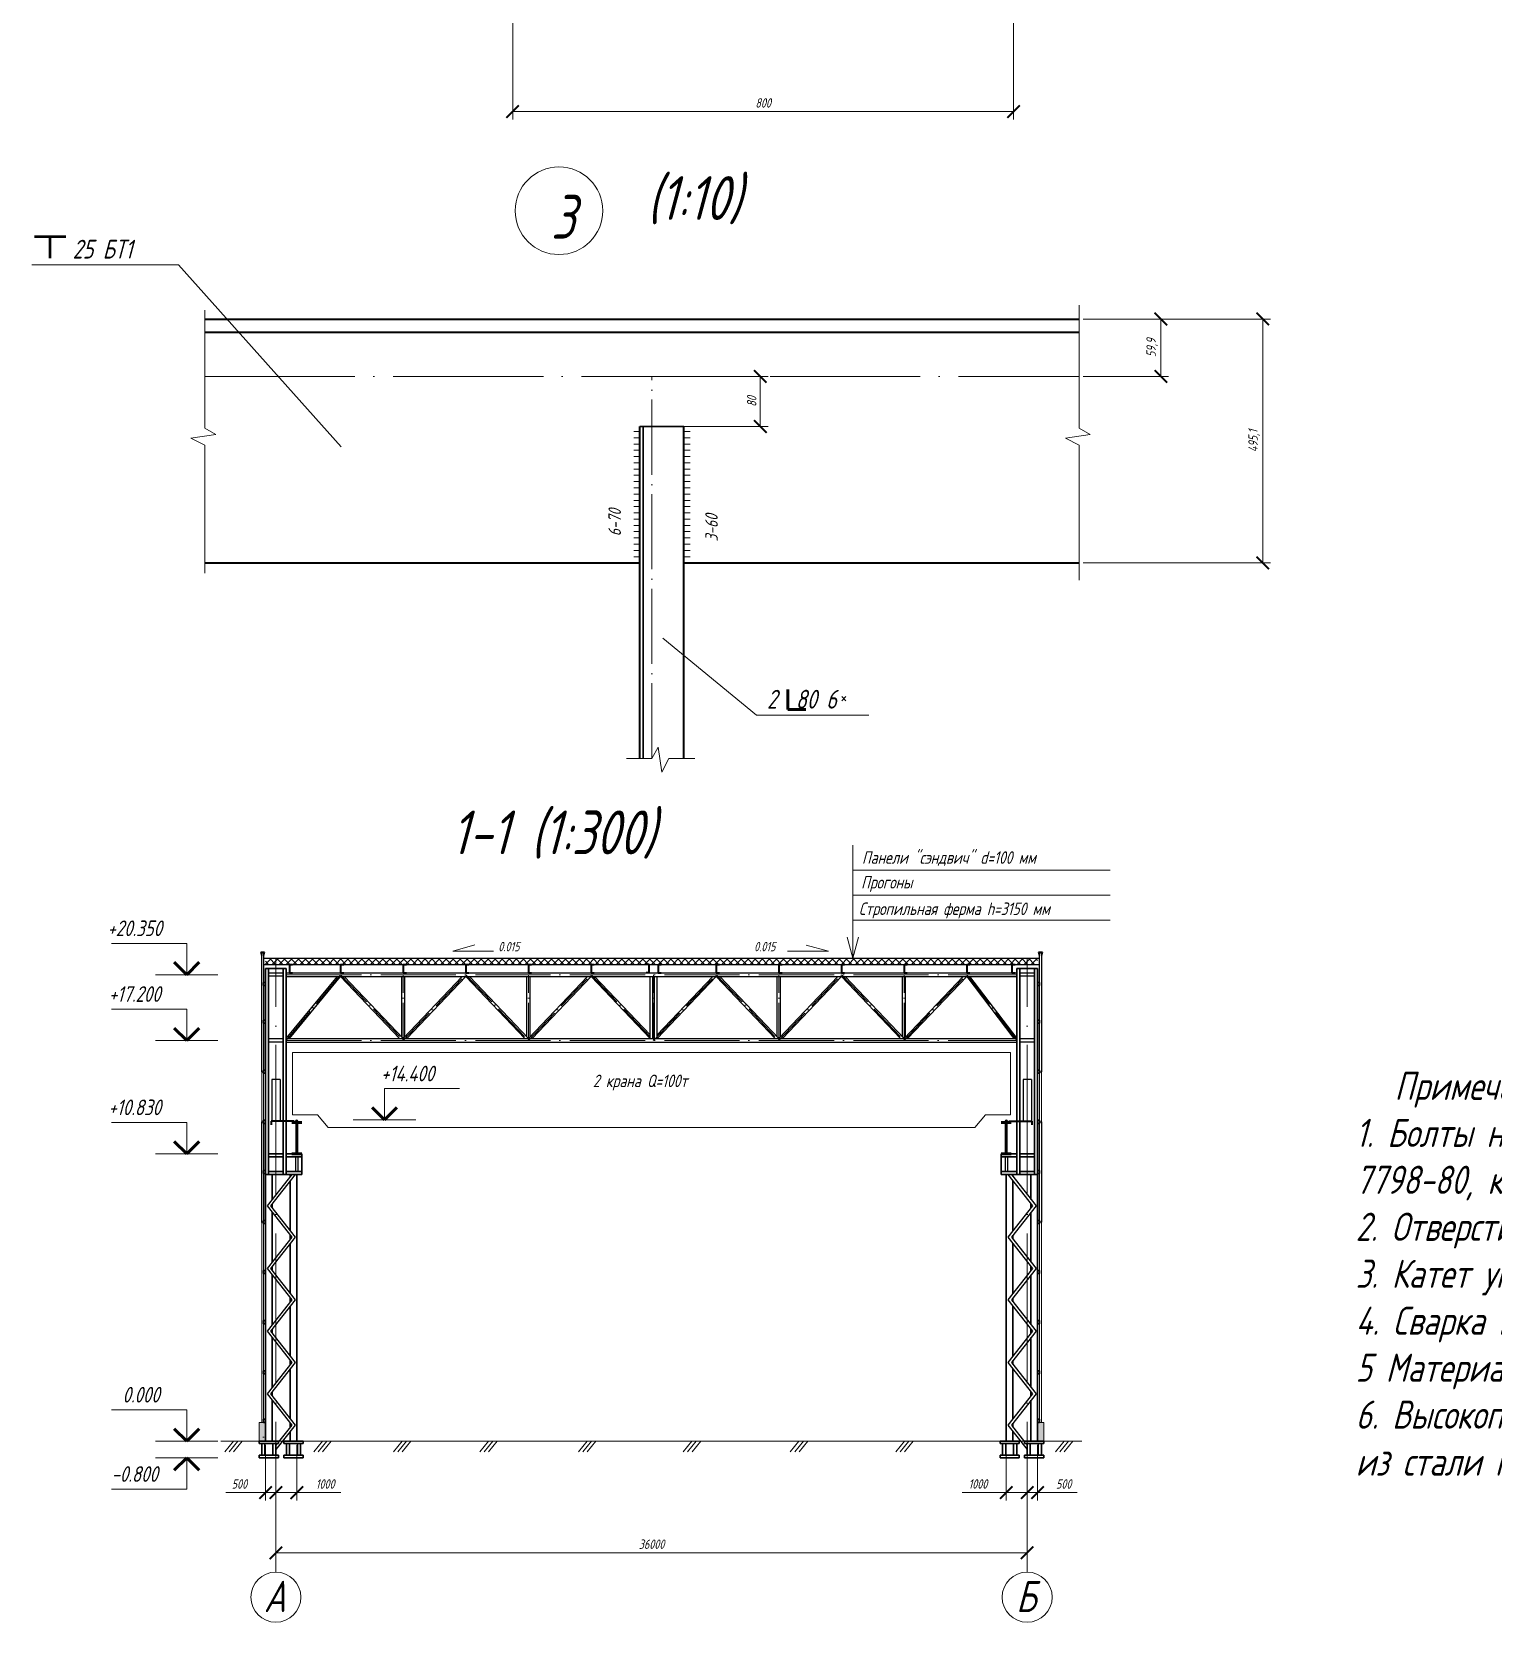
# Model space of a CAD drawing. Header units: millimetres. Extents: x 1665 to 4316, y 443 to 1647.
# Drawn here: x 3679 to 3912.4, y 442.7 to 696.7 of the extents above; entities that cross this region are included whole.
import ezdxf

# ---------------------------------------------------------------- set-up
doc = ezdxf.new("R2010")
doc.units = ezdxf.units.MM
doc.linetypes.add('ACAD_ISO04W100', pattern=[30, 24, -3, 0, -3])
doc.layers.get('0').update_dxf_attribs({"lineweight": 18})
doc.styles.get("Standard").update_dxf_attribs({"font": 'romans.shx', "width": 0.75, "oblique": 15, "height": 1.5})
doc.dimstyles.new('ISO-25', dxfattribs={"dimtxt": 1.5, "dimasz": 2, "dimexe": 1.25, "dimexo": 0.625, "dimtad": 1, "dimtxsty": 'Standard', "dimblk": 'ARCHTICK', "dimcen": 2.5, "dimadec": 0, "dimazin": 0, "dimtfac": 1, "dimtmove": 0, "dimatfit": 3, "dimldrblk": 'NONE', "dimfxl": 1, "dimlwd": 18, "dimlwe": 18, "dimarcsym": 0})

# ---------------------------------------------------------------- blocks, each defined once
blk = doc.blocks.new('_ArchTick')
at = {"color": 0, "linetype": 'ByBlock', "const_width": 0.15}
blk.add_lwpolyline([(-0.5, -0.5), (0.5, 0.5)], dxfattribs=at)
blk = doc.blocks.new('*D432')
at = {"color": 0, "lineweight": 18, "transparency": 16777216}
for p, q in [((3716.33, 470.96), (3716.33, 462.11)), ((3718, 470.96), (3718, 462.11)), ((3716.33, 463.36), (3709.99, 463.36)), ((3718, 463.36), (3716.33, 463.36))]:
    blk.add_line(p, q, dxfattribs=at)
at = {"layer": 'Defpoints', "color": 0, "transparency": 16777216}
for p in [(3716.33, 471.58), (3718, 471.58), (3716.33, 463.36)]:
    blk.add_point(p, dxfattribs=at)
at = {"color": 0, "lineweight": 18, "transparency": 16777216, "xscale": 2, "yscale": 2, "zscale": 2, "rotation": 180}
blk.add_blockref('_ArchTick', (3716.33, 463.36), dxfattribs=at)
at = {"color": 0, "lineweight": 18, "transparency": 16777216, "xscale": 2, "yscale": 2, "zscale": 2}
blk.add_blockref('_ArchTick', (3718, 463.36), dxfattribs=at)
at = {"color": 0, "transparency": 16777216, "insert": (3712.16, 464.74), "char_height": 1.5, "attachment_point": 5}
blk.add_mtext('500', dxfattribs=at)
blk = doc.blocks.new('_None')
blk = doc.blocks.new('*D433')
at = {"color": 0, "lineweight": 18, "transparency": 16777216}
for p, q in [((3838, 470.96), (3838, 462.11)), ((3839.66, 470.96), (3839.66, 462.11)), ((3838, 463.36), (3839.66, 463.36)), ((3839.66, 463.36), (3846, 463.36))]:
    blk.add_line(p, q, dxfattribs=at)
at = {"layer": 'Defpoints', "color": 0, "transparency": 16777216}
for p in [(3838, 471.58), (3839.66, 471.58), (3839.66, 463.36)]:
    blk.add_point(p, dxfattribs=at)
at = {"color": 0, "lineweight": 18, "transparency": 16777216, "xscale": 2, "yscale": 2, "zscale": 2, "rotation": 180}
blk.add_blockref('_ArchTick', (3838, 463.36), dxfattribs=at)
at = {"color": 0, "lineweight": 18, "transparency": 16777216, "xscale": 2, "yscale": 2, "zscale": 2}
blk.add_blockref('_ArchTick', (3839.66, 463.36), dxfattribs=at)
at = {"color": 0, "transparency": 16777216, "insert": (3843.83, 464.74), "char_height": 1.5, "attachment_point": 5}
blk.add_mtext('500', dxfattribs=at)
blk = doc.blocks.new('*D434')
at = {"color": 0, "lineweight": 18, "transparency": 16777216}
for p, q in [((3718, 470.96), (3718, 462.11)), ((3721.33, 470.96), (3721.33, 462.11)), ((3718, 463.36), (3721.33, 463.36)), ((3721.33, 463.36), (3728.39, 463.36))]:
    blk.add_line(p, q, dxfattribs=at)
at = {"layer": 'Defpoints', "color": 0, "transparency": 16777216}
for p in [(3718, 471.58), (3721.33, 471.58), (3721.33, 463.36)]:
    blk.add_point(p, dxfattribs=at)
at = {"color": 0, "lineweight": 18, "transparency": 16777216, "xscale": 2, "yscale": 2, "zscale": 2, "rotation": 180}
blk.add_blockref('_ArchTick', (3718, 463.36), dxfattribs=at)
at = {"color": 0, "lineweight": 18, "transparency": 16777216, "xscale": 2, "yscale": 2, "zscale": 2}
blk.add_blockref('_ArchTick', (3721.33, 463.36), dxfattribs=at)
at = {"color": 0, "transparency": 16777216, "insert": (3725.86, 464.74), "char_height": 1.5, "attachment_point": 5}
blk.add_mtext('1000', dxfattribs=at)
blk = doc.blocks.new('*D435')
at = {"color": 0, "lineweight": 18, "transparency": 16777216}
for p, q in [((3834.66, 470.96), (3834.66, 462.11)), ((3838, 470.96), (3838, 462.11)), ((3834.66, 463.36), (3827.61, 463.36)), ((3838, 463.36), (3834.66, 463.36))]:
    blk.add_line(p, q, dxfattribs=at)
at = {"layer": 'Defpoints', "color": 0, "transparency": 16777216}
for p in [(3834.66, 471.58), (3838, 471.58), (3834.66, 463.36)]:
    blk.add_point(p, dxfattribs=at)
at = {"color": 0, "lineweight": 18, "transparency": 16777216, "xscale": 2, "yscale": 2, "zscale": 2, "rotation": 180}
blk.add_blockref('_ArchTick', (3834.66, 463.36), dxfattribs=at)
at = {"color": 0, "lineweight": 18, "transparency": 16777216, "xscale": 2, "yscale": 2, "zscale": 2}
blk.add_blockref('_ArchTick', (3838, 463.36), dxfattribs=at)
at = {"color": 0, "transparency": 16777216, "insert": (3830.13, 464.74), "char_height": 1.5, "attachment_point": 5}
blk.add_mtext('1000', dxfattribs=at)
blk = doc.blocks.new('*D431')
at = {"color": 0, "lineweight": 18, "transparency": 16777216}
for p, q in [((3718, 462.74), (3718, 452.5)), ((3838, 462.74), (3838, 452.5)), ((3718, 453.75), (3838, 453.75))]:
    blk.add_line(p, q, dxfattribs=at)
at = {"layer": 'Defpoints', "color": 0, "transparency": 16777216}
for p in [(3718, 463.36), (3838, 463.36), (3838, 453.75)]:
    blk.add_point(p, dxfattribs=at)
at = {"color": 0, "lineweight": 18, "transparency": 16777216, "xscale": 2, "yscale": 2, "zscale": 2, "rotation": 180}
blk.add_blockref('_ArchTick', (3718, 453.75), dxfattribs=at)
at = {"color": 0, "lineweight": 18, "transparency": 16777216, "xscale": 2, "yscale": 2, "zscale": 2}
blk.add_blockref('_ArchTick', (3838, 453.75), dxfattribs=at)
at = {"color": 0, "transparency": 16777216, "insert": (3778, 455.12), "char_height": 1.5, "attachment_point": 5}
blk.add_mtext('36000', dxfattribs=at)
blk = doc.blocks.new('*D464')
at = {"color": 0, "lineweight": 18, "transparency": 16777216}
for p, q in [((3755.82, 729.18), (3755.82, 682.7)), ((3835.82, 729.18), (3835.82, 682.7)), ((3755.82, 683.95), (3835.82, 683.95))]:
    blk.add_line(p, q, dxfattribs=at)
at = {"layer": 'Defpoints', "color": 0, "transparency": 16777216}
for p in [(3755.82, 729.8), (3835.82, 729.8), (3835.82, 683.95)]:
    blk.add_point(p, dxfattribs=at)
at = {"color": 0, "lineweight": 18, "transparency": 16777216, "xscale": 2, "yscale": 2, "zscale": 2, "rotation": 180}
blk.add_blockref('_ArchTick', (3755.82, 683.95), dxfattribs=at)
at = {"color": 0, "lineweight": 18, "transparency": 16777216, "xscale": 2, "yscale": 2, "zscale": 2}
blk.add_blockref('_ArchTick', (3835.82, 683.95), dxfattribs=at)
at = {"color": 0, "transparency": 16777216, "insert": (3795.82, 685.33), "char_height": 1.5, "attachment_point": 5}
blk.add_mtext('800', dxfattribs=at)
blk = doc.blocks.new('*D466')
at = {"color": 0, "lineweight": 18, "transparency": 16777216}
for p, q in [((3778.67, 641.64), (3796.62, 641.64)), ((3795.37, 641.64), (3795.37, 633.64)), ((3778.67, 633.64), (3796.62, 633.64))]:
    blk.add_line(p, q, dxfattribs=at)
at = {"layer": 'Defpoints', "color": 0, "transparency": 16777216}
for p in [(3778.05, 641.64), (3778.05, 633.64), (3795.37, 633.64)]:
    blk.add_point(p, dxfattribs=at)
at = {"color": 0, "lineweight": 18, "transparency": 16777216, "xscale": 2, "yscale": 2, "zscale": 2}
for p, rotation in [((3795.37, 641.64), 90), ((3795.37, 633.64), 270)]:
    blk.add_blockref('_ArchTick', p, dxfattribs=dict(at, rotation=rotation))
at = {"color": 0, "transparency": 16777216, "insert": (3794, 637.64), "char_height": 1.5, "attachment_point": 5, "rotation": 90}
blk.add_mtext('80', dxfattribs=at)

msp = doc.modelspace()

# ---------------------------------------------------------------- hatches: boundary and pattern name
h = msp.add_hatch()
h.set_pattern_fill('ANSI37', color=256, scale=0.25)
h.set_pattern_definition([(45, (1692.6276, -1061.7155), (-0.561266, 0.561266), []), (135, (1692.6276, -1061.7155), (-0.561266, -0.561266), [])])
h.paths.add_polyline_path([(3717.996, 548.714), (3716.329, 548.714), (3716.329, 547.714), (3717.996, 547.714)])
h.paths.add_polyline_path([(3837.996, 548.714), (3717.996, 548.714), (3717.996, 547.714), (3837.996, 547.714)])
h.paths.add_polyline_path([(3839.663, 548.714), (3837.996, 548.714), (3837.996, 547.714), (3839.663, 547.714)])
h = msp.add_hatch(color=256)
h.dxf.hatch_style = 1
h.paths.add_polyline_path([(3721.126, 522.684, 1), (3721.526, 522.684, 1)])
h = msp.add_hatch(color=256)
h.dxf.hatch_style = 1
h.paths.add_polyline_path([(3834.466, 522.684, 1), (3834.866, 522.684, 1)])
h = msp.add_hatch()
h.set_pattern_fill('ANSI36', color=256)
h.set_pattern_definition([(45, (1692.6276, -1061.7155), (1.683798, 6.173926), [7.9375, -1.5875, 0, -1.5875])])
h.paths.add_polyline_path([(3716.329, 474.584), (3715.329, 474.584), (3715.329, 471.584), (3716.329, 471.584)])
h.paths.add_polyline_path([(3840.663, 474.584), (3839.663, 474.584), (3839.663, 471.584), (3840.663, 471.584)])
h = msp.add_hatch()
h.set_pattern_fill('ANSI36', color=256, scale=0.25)
h.set_pattern_definition([(45, (1692.6276, -1061.7155), (0.4209495, 1.54348152), [1.984375, -0.396875, 0, -0.396875])])
h.paths.add_polyline_path([(3840.663, 474.584), (3839.663, 474.584), (3839.663, 471.584), (3840.663, 471.584)])
h.paths.add_polyline_path([(3716.329, 474.584), (3715.329, 474.584), (3715.329, 471.584), (3716.329, 471.584)])

# ---------------------------------------------------------------- linework, layer by layer
at = {"lineweight": 53}
for p, q in [((3684.448, 663.93), (3679.42, 663.93)), ((3681.934, 660.544), (3681.934, 663.93))]:
    msp.add_line(p, q, dxfattribs=at)
for p, q in [((3702.451, 659.443), (3679.007, 659.443)), ((3728.435, 630.383), (3702.451, 659.443)), ((3846.306, 653.048), (3846.306, 633.386)), ((3706.627, 652.224), (3706.627, 633.386)), ((3706.627, 633.386), (3708.389, 632.35)), ((3776.145, 632.85), (3775.145, 632.85)), ((3784.147, 632.85), (3783.147, 632.85)), ((3846.306, 633.386), (3848.068, 632.35)), ((3708.389, 632.35), (3704.417, 631.775)), ((3704.417, 631.775), (3706.627, 630.677)), ((3706.627, 630.677), (3706.627, 610.228)), ((3776.145, 631.85), (3775.145, 631.85)), ((3776.145, 630.85), (3775.145, 630.85)), ((3784.147, 631.85), (3783.147, 631.85)), ((3784.147, 630.85), (3783.147, 630.85)), ((3848.068, 632.35), (3844.096, 631.775)), ((3844.096, 631.775), (3846.306, 630.677)), ((3846.306, 630.677), (3846.306, 609.097)), ((3776.145, 629.85), (3775.145, 629.85)), ((3776.145, 628.85), (3775.145, 628.85)), ((3776.145, 627.85), (3775.145, 627.85)), ((3784.147, 629.85), (3783.147, 629.85)), ((3784.147, 628.85), (3783.147, 628.85)), ((3784.147, 627.85), (3783.147, 627.85)), ((3776.145, 626.85), (3775.145, 626.85)), ((3776.145, 625.85), (3775.145, 625.85)), ((3784.147, 626.85), (3783.147, 626.85)), ((3784.147, 625.85), (3783.147, 625.85)), ((3776.145, 624.85), (3775.145, 624.85)), ((3776.145, 623.85), (3775.145, 623.85)), ((3776.145, 622.85), (3775.145, 622.85)), ((3784.147, 624.85), (3783.147, 624.85)), ((3784.147, 623.85), (3783.147, 623.85)), ((3784.147, 622.85), (3783.147, 622.85)), ((3776.145, 621.85), (3775.145, 621.85)), ((3776.145, 620.85), (3775.145, 620.85)), ((3776.145, 619.85), (3775.145, 619.85)), ((3784.147, 621.85), (3783.147, 621.85)), ((3784.147, 620.85), (3783.147, 620.85)), ((3784.147, 619.85), (3783.147, 619.85)), ((3776.145, 618.85), (3775.145, 618.85)), ((3776.145, 617.85), (3775.145, 617.85)), ((3784.147, 618.85), (3783.147, 618.85)), ((3784.147, 617.85), (3783.147, 617.85)), ((3776.145, 616.85), (3775.145, 616.85)), ((3776.145, 615.85), (3775.145, 615.85)), ((3776.145, 614.85), (3775.145, 614.85)), ((3784.147, 616.85), (3783.147, 616.85)), ((3784.147, 615.85), (3783.147, 615.85)), ((3784.147, 614.85), (3783.147, 614.85)), ((3776.145, 613.85), (3775.145, 613.85)), ((3776.145, 612.85), (3775.145, 612.85)), ((3784.147, 613.85), (3783.147, 613.85)), ((3784.147, 612.85), (3783.147, 612.85)), ((3779.817, 599.812), (3794.743, 587.557)), ((3808.378, 590.511), (3809.056, 589.832)), ((3809.056, 590.511), (3808.378, 589.832)), ((3794.743, 587.557), (3812.713, 587.557)), ((3778.047, 580.642), (3779.082, 582.403)), ((3779.082, 582.403), (3779.658, 578.432)), ((3774.018, 580.642), (3778.047, 580.642)), ((3779.658, 578.432), (3780.756, 580.642)), ((3780.756, 580.642), (3784.89, 580.642)), ((3810.148, 548.714), (3810.148, 566.775)), ((3810.148, 562.775), (3851.243, 562.775)), ((3810.148, 558.775), (3851.243, 558.775)), ((3810.148, 554.775), (3851.243, 554.775)), ((3810.148, 548.714), (3809.242, 552.095)), ((3810.148, 548.714), (3811.054, 552.095)), ((3691.746, 551.084), (3703.746, 551.084)), ((3703.746, 546.084), (3703.746, 551.084)), ((3749.779, 550.83), (3746.239, 549.859)), ((3746.239, 549.859), (3752.763, 549.859)), ((3806.247, 549.859), (3799.723, 549.859)), ((3806.247, 549.859), (3802.702, 550.809)), ((3708.746, 546.084), (3698.746, 546.084)), ((3691.746, 540.584), (3703.746, 540.584)), ((3703.746, 535.584), (3703.746, 540.584)), ((3708.746, 535.584), (3698.746, 535.584)), ((3720.659, 523.684), (3720.659, 533.684)), ((3720.659, 533.684), (3835.333, 533.684)), ((3835.333, 533.684), (3835.333, 523.684)), ((3715.729, 530.584), (3715.729, 522.584)), ((3716.029, 530.584), (3716.029, 522.584)), ((3839.963, 530.584), (3839.963, 522.584)), ((3840.263, 530.584), (3840.263, 522.584)), ((3735.335, 522.884), (3735.335, 527.884)), ((3735.335, 527.884), (3747.335, 527.884)), ((3720.659, 523.684), (3724.659, 523.684)), ((3724.659, 523.684), (3726.33, 521.692)), ((3831.333, 523.684), (3829.662, 521.692)), ((3835.333, 523.684), (3831.333, 523.684)), ((3691.746, 522.484), (3703.746, 522.484)), ((3703.746, 517.484), (3703.746, 522.484)), ((3829.662, 521.692), (3726.33, 521.692)), ((3740.335, 522.884), (3730.335, 522.884)), ((3708.746, 517.484), (3698.746, 517.484)), ((3715.629, 506.584), (3715.929, 506.584)), ((3715.729, 474.584), (3715.729, 506.584)), ((3716.029, 506.584), (3716.029, 474.584)), ((3839.963, 474.584), (3839.963, 506.584)), ((3839.963, 506.584), (3840.263, 506.584)), ((3840.263, 506.584), (3840.263, 474.584)), ((3691.746, 476.584), (3703.746, 476.584)), ((3703.746, 471.584), (3703.746, 476.584)), ((3715.329, 471.584), (3715.329, 474.584)), ((3715.329, 474.584), (3716.329, 474.584)), ((3840.663, 474.584), (3839.663, 474.584)), ((3840.663, 471.584), (3840.663, 474.584)), ((3708.746, 471.584), (3698.746, 471.584)), ((3709.181, 471.584), (3846.752, 471.584)), ((3711.23, 471.584), (3709.846, 469.882)), ((3711.93, 471.584), (3710.546, 469.882)), ((3712.63, 471.584), (3711.246, 469.882)), ((3725.429, 471.584), (3724.046, 469.882)), ((3726.129, 471.584), (3724.746, 469.882)), ((3726.829, 471.584), (3725.446, 469.882)), ((3738.161, 471.584), (3736.777, 469.882)), ((3738.861, 471.584), (3737.477, 469.882)), ((3739.561, 471.584), (3738.177, 469.882)), ((3751.943, 471.584), (3750.56, 469.882)), ((3752.643, 471.584), (3751.26, 469.882)), ((3753.343, 471.584), (3751.96, 469.882)), ((3767.722, 471.584), (3766.338, 469.882)), ((3768.422, 471.584), (3767.038, 469.882)), ((3769.122, 471.584), (3767.738, 469.882)), ((3784.446, 471.584), (3783.062, 469.882)), ((3785.146, 471.584), (3783.762, 469.882)), ((3785.846, 471.584), (3784.462, 469.882)), ((3801.545, 471.584), (3800.161, 469.882)), ((3802.245, 471.584), (3800.861, 469.882)), ((3802.945, 471.584), (3801.561, 469.882)), ((3818.394, 471.584), (3817.01, 469.882)), ((3819.094, 471.584), (3817.71, 469.882)), ((3819.794, 471.584), (3818.41, 469.882)), ((3843.9, 471.584), (3842.516, 469.882)), ((3844.6, 471.584), (3843.216, 469.882)), ((3845.3, 471.584), (3843.916, 469.882)), ((3698.746, 468.917), (3708.746, 468.917)), ((3703.746, 468.917), (3703.746, 463.917)), ((3691.746, 463.917), (3703.746, 463.917))]:
    msp.add_line(p, q)
at = {"lineweight": 40}
for p, q in [((3706.627, 650.81), (3846.306, 650.81)), ((3706.627, 648.71), (3846.306, 648.71)), ((3776.147, 580.642), (3776.147, 633.64)), ((3783.147, 580.642), (3783.147, 633.64)), ((3706.627, 611.85), (3776.147, 611.85)), ((3783.147, 611.85), (3846.306, 611.85)), ((3720.161, 547.714), (3720.161, 546.384)), ((3720.161, 547.714), (3720.661, 547.714)), ((3720.161, 546.384), (3720.661, 546.384)), ((3728.336, 547.714), (3728.336, 546.384)), ((3728.336, 547.714), (3728.836, 547.714)), ((3728.336, 546.384), (3728.836, 546.384)), ((3738.336, 547.714), (3738.336, 546.384)), ((3738.336, 547.714), (3738.836, 547.714)), ((3738.336, 546.384), (3738.836, 546.384)), ((3748.336, 547.714), (3748.336, 546.384)), ((3748.336, 547.714), (3748.836, 547.714)), ((3748.336, 546.384), (3748.836, 546.384)), ((3758.336, 547.714), (3758.336, 546.384)), ((3758.336, 547.714), (3758.836, 547.714)), ((3758.336, 546.384), (3758.836, 546.384)), ((3768.336, 547.714), (3768.336, 546.384)), ((3768.336, 547.714), (3768.836, 547.714)), ((3768.336, 546.384), (3768.836, 546.384)), ((3777.641, 547.714), (3777.141, 547.714)), ((3777.641, 546.384), (3777.141, 546.384)), ((3777.641, 546.384), (3777.641, 547.714)), ((3779.049, 547.714), (3779.049, 546.384)), ((3779.049, 547.714), (3779.549, 547.714)), ((3779.049, 546.384), (3779.549, 546.384)), ((3788.336, 547.714), (3788.336, 546.384)), ((3788.336, 547.714), (3788.836, 547.714)), ((3788.336, 546.384), (3788.836, 546.384)), ((3798.336, 547.714), (3798.336, 546.384)), ((3798.336, 547.714), (3798.836, 547.714)), ((3798.336, 546.384), (3798.836, 546.384)), ((3808.336, 547.714), (3808.336, 546.384)), ((3808.336, 547.714), (3808.836, 547.714)), ((3808.336, 546.384), (3808.836, 546.384)), ((3818.336, 547.714), (3818.336, 546.384)), ((3818.336, 547.714), (3818.836, 547.714)), ((3818.336, 546.384), (3818.836, 546.384)), ((3828.336, 547.714), (3828.336, 546.384)), ((3828.336, 547.714), (3828.836, 547.714)), ((3828.336, 546.384), (3828.836, 546.384)), ((3835.564, 547.714), (3835.564, 546.384)), ((3835.564, 547.714), (3836.064, 547.714)), ((3835.564, 546.384), (3836.064, 546.384)), ((3720.926, 522.684), (3717.226, 522.684)), ((3717.226, 522.684), (3717.226, 522.084)), ((3720.926, 522.484), (3720.926, 522.684)), ((3835.066, 522.484), (3835.066, 522.684)), ((3835.066, 522.684), (3838.766, 522.684)), ((3838.766, 522.684), (3838.766, 522.084))]:
    msp.add_line(p, q, dxfattribs=at)
at = {"lineweight": 18}
for p, q in [((3846.931, 650.81), (3860.593, 650.81)), ((3846.931, 650.81), (3876.876, 650.81)), ((3859.343, 650.81), (3859.343, 641.64)), ((3875.626, 650.81), (3875.626, 611.85)), ((3846.931, 641.64), (3860.593, 641.64)), ((3846.931, 611.85), (3876.876, 611.85))]:
    msp.add_line(p, q, dxfattribs=at)
at = {"linetype": 'ACAD_ISO04W100'}
for p, q in [((3706.627, 641.64), (3846.306, 641.64)), ((3717.996, 450.663), (3717.996, 548.714)), ((3837.996, 450.663), (3837.996, 548.714))]:
    msp.add_line(p, q, dxfattribs=at)
at = {"linetype": 'ACAD_ISO04W100', "ltscale": 0.5}
for p, q in [((3778.047, 580.642), (3778.047, 641.64)), ((3719.659, 546.084), (3836.333, 546.084)), ((3719.659, 535.584), (3836.333, 535.584))]:
    msp.add_line(p, q, dxfattribs=at)
at = {"lineweight": 30}
for p, q in [((3783.147, 633.64), (3776.147, 633.64)), ((3776.647, 580.642), (3776.647, 633.64)), ((3715.729, 549.137), (3715.584, 549.683)), ((3715.584, 549.683), (3716.195, 549.683)), ((3716.195, 549.683), (3716.029, 549.137)), ((3839.963, 549.137), (3839.818, 549.683)), ((3839.818, 549.683), (3840.429, 549.683)), ((3840.429, 549.683), (3840.263, 549.137)), ((3716.329, 547.084), (3716.329, 471.584)), ((3716.329, 547.084), (3719.659, 547.084)), ((3716.833, 547.084), (3716.833, 514.154)), ((3719.159, 547.084), (3719.159, 514.154)), ((3719.659, 547.084), (3719.659, 514.154)), ((3839.663, 547.084), (3836.333, 547.084)), ((3836.333, 547.084), (3836.333, 514.154)), ((3836.833, 547.084), (3836.833, 514.154)), ((3839.159, 547.084), (3839.159, 514.154)), ((3839.663, 547.084), (3839.663, 471.584)), ((3716.029, 544.334), (3716.029, 544.834)), ((3716.029, 544.834), (3716.329, 544.834)), ((3716.329, 544.334), (3716.029, 544.334)), ((3839.663, 544.834), (3839.963, 544.834)), ((3839.963, 544.334), (3839.663, 544.334)), ((3839.963, 544.834), (3839.963, 544.334)), ((3716.029, 538.334), (3716.029, 538.834)), ((3716.029, 538.834), (3716.329, 538.834)), ((3839.663, 538.834), (3839.963, 538.834)), ((3839.963, 538.834), (3839.963, 538.334)), ((3716.329, 538.334), (3716.029, 538.334)), ((3839.963, 538.334), (3839.663, 538.334)), ((3716.029, 530.334), (3716.029, 530.834)), ((3716.029, 530.834), (3716.329, 530.834)), ((3716.329, 530.334), (3716.029, 530.334)), ((3839.663, 530.834), (3839.963, 530.834)), ((3839.963, 530.334), (3839.663, 530.334)), ((3839.963, 530.834), (3839.963, 530.334)), ((3716.029, 522.334), (3716.029, 522.834)), ((3716.029, 522.834), (3716.329, 522.834)), ((3716.329, 522.334), (3716.029, 522.334)), ((3839.663, 522.834), (3839.963, 522.834)), ((3839.963, 522.334), (3839.663, 522.334)), ((3839.963, 522.834), (3839.963, 522.334)), ((3719.159, 517.484), (3716.833, 517.484)), ((3719.159, 516.984), (3716.833, 516.984)), ((3722.129, 517.484), (3719.659, 517.484)), ((3722.129, 516.984), (3719.659, 516.984)), ((3722.129, 514.154), (3722.129, 517.484)), ((3833.863, 514.154), (3833.863, 517.484)), ((3833.863, 517.484), (3836.333, 517.484)), ((3833.863, 516.984), (3836.333, 516.984)), ((3836.833, 517.484), (3839.159, 517.484)), ((3836.833, 516.984), (3839.159, 516.984)), ((3716.029, 514.334), (3716.029, 514.834)), ((3716.029, 514.834), (3716.329, 514.834)), ((3716.329, 514.334), (3716.029, 514.334)), ((3716.329, 514.154), (3722.129, 514.154)), ((3716.833, 514.654), (3719.159, 514.654)), ((3717.394, 514.154), (3717.394, 510.183)), ((3719.659, 514.654), (3722.129, 514.654)), ((3720.263, 514.154), (3720.263, 513.829)), ((3721.329, 514.154), (3721.329, 471.584)), ((3836.333, 514.654), (3833.863, 514.654)), ((3839.663, 514.154), (3833.863, 514.154)), ((3834.663, 514.154), (3834.663, 471.584)), ((3835.728, 514.154), (3835.728, 513.833)), ((3839.159, 514.654), (3836.833, 514.654)), ((3838.597, 514.154), (3838.597, 510.187)), ((3839.663, 514.834), (3839.963, 514.834)), ((3839.963, 514.334), (3839.663, 514.334)), ((3839.963, 514.834), (3839.963, 514.334)), ((3720.263, 513.107), (3720.263, 505.201)), ((3835.728, 513.111), (3835.728, 505.197)), ((3717.394, 509.461), (3717.394, 508.847)), ((3717.394, 508.125), (3717.394, 500.183)), ((3838.597, 509.465), (3838.597, 508.843)), ((3838.597, 508.121), (3838.597, 500.187)), ((3716.029, 506.334), (3716.029, 506.834)), ((3716.029, 506.834), (3716.329, 506.834)), ((3716.329, 506.334), (3716.029, 506.334)), ((3839.663, 506.834), (3839.963, 506.834)), ((3839.963, 506.334), (3839.663, 506.334)), ((3839.963, 506.834), (3839.963, 506.334)), ((3720.263, 504.479), (3720.263, 503.829)), ((3720.263, 503.107), (3720.263, 495.201)), ((3835.728, 504.475), (3835.728, 503.833)), ((3835.728, 503.111), (3835.728, 495.197)), ((3716.029, 498.334), (3716.029, 498.834)), ((3716.029, 498.834), (3716.329, 498.834)), ((3716.329, 498.334), (3716.029, 498.334)), ((3717.394, 499.461), (3717.394, 498.847)), ((3717.394, 498.125), (3717.394, 490.183)), ((3838.597, 499.465), (3838.597, 498.843)), ((3838.597, 498.121), (3838.597, 490.187)), ((3839.663, 498.834), (3839.963, 498.834)), ((3839.963, 498.334), (3839.663, 498.334)), ((3839.963, 498.834), (3839.963, 498.334)), ((3720.263, 494.479), (3720.263, 493.829)), ((3720.263, 493.107), (3720.263, 485.201)), ((3835.728, 494.475), (3835.728, 493.833)), ((3835.728, 493.111), (3835.728, 485.197)), ((3716.029, 490.334), (3716.029, 490.834)), ((3716.029, 490.834), (3716.329, 490.834)), ((3716.329, 490.334), (3716.029, 490.334)), ((3839.663, 490.834), (3839.963, 490.834)), ((3839.963, 490.334), (3839.663, 490.334)), ((3839.963, 490.834), (3839.963, 490.334)), ((3717.394, 489.461), (3717.394, 488.847)), ((3717.394, 488.125), (3717.394, 480.183)), ((3838.597, 489.465), (3838.597, 488.843)), ((3838.597, 488.121), (3838.597, 480.187)), ((3716.029, 482.334), (3716.029, 482.834)), ((3716.029, 482.834), (3716.329, 482.834)), ((3720.263, 484.479), (3720.263, 483.829)), ((3720.263, 483.107), (3720.263, 475.201)), ((3835.728, 484.475), (3835.728, 483.833)), ((3835.728, 483.111), (3835.728, 475.197)), ((3839.663, 482.834), (3839.963, 482.834)), ((3839.963, 482.834), (3839.963, 482.334)), ((3716.329, 482.334), (3716.029, 482.334)), ((3839.963, 482.334), (3839.663, 482.334)), ((3717.394, 479.461), (3717.394, 478.847)), ((3717.394, 478.125), (3717.394, 471.584)), ((3838.597, 479.465), (3838.597, 478.843)), ((3838.597, 478.121), (3838.597, 471.584)), ((3716.029, 474.584), (3716.029, 475.084)), ((3716.029, 475.084), (3716.329, 475.084)), ((3839.663, 475.084), (3839.963, 475.084)), ((3839.963, 475.084), (3839.963, 474.584)), ((3716.329, 474.584), (3716.029, 474.584)), ((3720.263, 474.479), (3720.263, 473.829)), ((3720.263, 473.107), (3720.263, 471.584)), ((3835.728, 474.475), (3835.728, 473.833)), ((3835.728, 473.111), (3835.728, 471.584)), ((3839.963, 474.584), (3839.663, 474.584)), ((3715.329, 471.584), (3718.394, 471.584)), ((3715.329, 471.184), (3715.329, 471.584)), ((3718.394, 471.184), (3715.329, 471.184)), ((3715.729, 471.184), (3715.729, 469.317)), ((3716.229, 471.184), (3716.229, 469.317)), ((3717.494, 471.184), (3717.494, 469.317)), ((3717.994, 471.184), (3717.994, 469.317)), ((3718.394, 471.584), (3718.394, 471.184)), ((3719.263, 471.584), (3722.329, 471.584)), ((3719.263, 471.184), (3719.263, 471.584)), ((3722.329, 471.184), (3719.263, 471.184)), ((3719.663, 471.184), (3719.663, 469.317)), ((3720.163, 471.184), (3720.163, 469.317)), ((3721.429, 471.184), (3721.429, 469.317)), ((3721.929, 471.184), (3721.929, 469.317)), ((3722.329, 471.584), (3722.329, 471.184)), ((3833.663, 471.584), (3836.728, 471.584)), ((3833.663, 471.184), (3833.663, 471.584)), ((3836.728, 471.184), (3833.663, 471.184)), ((3834.063, 471.184), (3834.063, 469.317)), ((3834.563, 471.184), (3834.563, 469.317)), ((3835.828, 471.184), (3835.828, 469.317)), ((3836.328, 471.184), (3836.328, 469.317)), ((3836.728, 471.584), (3836.728, 471.184)), ((3837.597, 471.584), (3840.663, 471.584)), ((3837.597, 471.184), (3837.597, 471.584)), ((3840.663, 471.184), (3837.597, 471.184)), ((3837.997, 471.184), (3837.997, 469.317)), ((3838.497, 471.184), (3838.497, 469.317)), ((3839.763, 471.184), (3839.763, 469.317)), ((3840.263, 471.184), (3840.263, 469.317)), ((3840.663, 471.584), (3840.663, 471.184)), ((3715.329, 469.317), (3718.394, 469.317)), ((3715.329, 468.917), (3715.329, 469.317)), ((3718.394, 468.917), (3715.329, 468.917)), ((3718.394, 469.317), (3718.394, 468.917)), ((3719.263, 469.317), (3722.329, 469.317)), ((3719.263, 468.917), (3719.263, 469.317)), ((3722.329, 468.917), (3719.263, 468.917)), ((3722.329, 469.317), (3722.329, 468.917)), ((3833.663, 469.317), (3836.728, 469.317)), ((3833.663, 468.917), (3833.663, 469.317)), ((3836.728, 468.917), (3833.663, 468.917)), ((3836.728, 469.317), (3836.728, 468.917)), ((3837.597, 469.317), (3840.663, 469.317)), ((3837.597, 468.917), (3837.597, 469.317)), ((3840.663, 468.917), (3837.597, 468.917)), ((3840.663, 469.317), (3840.663, 468.917))]:
    msp.add_line(p, q, dxfattribs=at)
at = {"lineweight": 60}
for p, q in [((3799.792, 591.615), (3799.792, 588.462)), ((3799.792, 588.462), (3802.623, 588.462)), ((3703.746, 546.084), (3701.767, 548.064)), ((3703.746, 546.084), (3705.726, 548.064)), ((3703.746, 535.584), (3701.767, 537.564)), ((3703.746, 535.584), (3705.726, 537.564)), ((3735.335, 522.884), (3733.355, 524.864)), ((3735.335, 522.884), (3737.315, 524.864)), ((3722.126, 522.484), (3720.526, 522.484)), ((3721.326, 517.484), (3721.326, 522.484)), ((3835.466, 522.484), (3833.866, 522.484)), ((3834.666, 517.484), (3834.666, 522.484)), ((3703.746, 517.484), (3701.767, 519.464)), ((3703.746, 517.484), (3705.726, 519.464)), ((3722.126, 517.484), (3720.526, 517.484)), ((3835.466, 517.484), (3833.866, 517.484)), ((3703.746, 471.584), (3701.767, 473.564)), ((3703.746, 471.584), (3705.726, 473.564)), ((3703.746, 468.917), (3701.767, 466.937)), ((3703.746, 468.917), (3705.726, 466.937))]:
    msp.add_line(p, q, dxfattribs=at)
at = {"lineweight": 25}
for p, q in [((3715.729, 530.584), (3715.729, 549.584)), ((3715.729, 549.584), (3716.029, 549.584)), ((3716.029, 549.584), (3716.029, 530.584)), ((3716.029, 548.714), (3839.963, 548.714)), ((3839.963, 530.584), (3839.963, 549.584)), ((3839.963, 549.584), (3840.263, 549.584)), ((3840.263, 549.584), (3840.263, 530.584)), ((3716.029, 547.714), (3839.963, 547.714)), ((3719.159, 546.334), (3716.833, 546.334)), ((3719.659, 546.384), (3719.659, 545.784)), ((3836.333, 546.384), (3836.333, 545.784)), ((3839.163, 546.334), (3836.837, 546.334)), ((3719.159, 545.834), (3716.833, 545.834)), ((3839.163, 545.834), (3836.837, 545.834)), ((3719.159, 535.834), (3716.833, 535.834)), ((3719.159, 535.334), (3716.833, 535.334)), ((3839.163, 535.834), (3836.837, 535.834)), ((3839.163, 535.334), (3836.837, 535.334)), ((3715.729, 530.584), (3716.029, 530.584)), ((3718.663, 529.351), (3717.333, 529.351)), ((3717.333, 529.351), (3717.333, 522.684)), ((3718.663, 529.351), (3718.663, 522.684)), ((3838.663, 529.351), (3837.333, 529.351)), ((3837.333, 529.351), (3837.333, 522.684)), ((3838.663, 529.351), (3838.663, 522.684)), ((3839.963, 530.584), (3840.263, 530.584)), ((3715.729, 506.584), (3715.729, 522.584)), ((3715.729, 522.584), (3716.029, 522.584)), ((3716.029, 522.584), (3716.029, 506.584)), ((3839.963, 506.584), (3839.963, 522.584)), ((3839.963, 522.584), (3840.263, 522.584)), ((3840.263, 522.584), (3840.263, 506.584)), ((3721.126, 516.984), (3721.126, 514.654)), ((3721.526, 516.984), (3721.526, 514.654)), ((3834.466, 516.984), (3834.466, 514.654)), ((3834.866, 516.984), (3834.866, 514.654)), ((3720.519, 514.154), (3716.585, 509.154)), ((3721.087, 514.154), (3717.153, 509.154)), ((3834.908, 514.154), (3838.842, 509.154)), ((3835.475, 514.154), (3839.41, 509.154)), ((3716.585, 509.154), (3720.519, 504.154)), ((3717.153, 509.154), (3721.087, 504.154)), ((3838.842, 509.154), (3834.908, 504.154)), ((3839.41, 509.154), (3835.475, 504.154)), ((3716.029, 506.584), (3715.729, 506.584)), ((3840.263, 506.584), (3839.963, 506.584)), ((3720.519, 504.154), (3716.585, 499.154)), ((3721.087, 504.154), (3717.153, 499.154)), ((3834.908, 504.154), (3838.842, 499.154)), ((3835.475, 504.154), (3839.41, 499.154)), ((3716.585, 499.154), (3720.519, 494.154)), ((3717.153, 499.154), (3721.087, 494.154)), ((3838.842, 499.154), (3834.908, 494.154)), ((3839.41, 499.154), (3835.475, 494.154)), ((3720.519, 494.154), (3716.585, 489.154)), ((3721.087, 494.154), (3717.153, 489.154)), ((3834.908, 494.154), (3838.842, 489.154)), ((3835.475, 494.154), (3839.41, 489.154)), ((3716.585, 489.154), (3720.519, 484.154)), ((3717.153, 489.154), (3721.087, 484.154)), ((3838.842, 489.154), (3834.908, 484.154)), ((3839.41, 489.154), (3835.475, 484.154)), ((3720.519, 484.154), (3716.585, 479.154)), ((3721.087, 484.154), (3717.153, 479.154)), ((3834.908, 484.154), (3838.842, 479.154)), ((3835.475, 484.154), (3839.41, 479.154)), ((3716.585, 479.154), (3720.519, 474.154)), ((3717.153, 479.154), (3721.087, 474.154)), ((3838.842, 479.154), (3834.908, 474.154)), ((3839.41, 479.154), (3835.475, 474.154)), ((3721.087, 474.154), (3717.994, 470.224)), ((3720.519, 474.154), (3718.394, 471.454)), ((3834.908, 474.154), (3837.997, 470.228)), ((3835.475, 474.154), (3837.597, 471.458)), ((3718.182, 471.184), (3717.994, 470.945)), ((3837.812, 471.184), (3837.997, 470.949))]:
    msp.add_line(p, q, dxfattribs=at)
at = {"lineweight": 25, "ltscale": 0.5}
for p, q in [((3719.659, 546.384), (3836.333, 546.384)), ((3719.659, 545.784), (3836.333, 545.784)), ((3719.659, 535.884), (3727.84, 545.784)), ((3720.155, 535.884), (3728.336, 545.784)), ((3728.336, 545.784), (3737.764, 535.884)), ((3728.907, 545.784), (3738.336, 535.884)), ((3738.086, 536.147), (3738.086, 545.784)), ((3738.586, 536.147), (3738.586, 545.784)), ((3758.086, 536.147), (3758.086, 545.784)), ((3758.586, 536.147), (3758.586, 545.784)), ((3777.786, 535.884), (3777.786, 545.784)), ((3778.186, 535.884), (3778.186, 545.784)), ((3778.486, 535.884), (3778.486, 545.784)), ((3778.886, 535.884), (3778.886, 545.784)), ((3798.086, 536.147), (3798.086, 545.784)), ((3798.586, 536.147), (3798.586, 545.784)), ((3818.086, 536.147), (3818.086, 545.784)), ((3818.586, 536.147), (3818.586, 545.784)), ((3719.659, 535.884), (3836.333, 535.884)), ((3719.659, 535.284), (3836.333, 535.284))]:
    msp.add_line(p, q, dxfattribs=at)
at = {"linetype": 'ACAD_ISO04W100', "ltscale": 0.25}
for p, q in [((3719.659, 535.584), (3728.336, 546.084)), ((3728.336, 546.084), (3738.336, 535.584)), ((3738.336, 535.584), (3738.336, 546.084)), ((3738.336, 535.584), (3748.336, 546.084)), ((3748.336, 546.084), (3758.336, 535.584)), ((3758.336, 535.584), (3758.336, 546.084)), ((3758.336, 535.584), (3768.336, 546.084)), ((3768.336, 546.084), (3778.336, 535.584)), ((3778.336, 535.584), (3778.336, 546.084)), ((3778.336, 535.584), (3788.336, 546.084)), ((3788.336, 546.084), (3798.336, 535.584)), ((3798.336, 535.584), (3798.336, 546.084)), ((3798.336, 535.584), (3808.336, 546.084)), ((3808.336, 546.084), (3818.336, 535.584)), ((3818.336, 535.584), (3818.336, 546.084)), ((3818.336, 535.584), (3828.336, 546.084)), ((3828.336, 546.084), (3836.333, 535.584))]:
    msp.add_line(p, q, dxfattribs=at)
at = {"lineweight": 25, "ltscale": 0.25}
for p, q in [((3738.336, 535.884), (3747.764, 545.784)), ((3738.907, 535.884), (3748.336, 545.784)), ((3748.336, 545.784), (3757.764, 535.884)), ((3748.907, 545.784), (3758.336, 535.884)), ((3758.336, 535.884), (3767.764, 545.784)), ((3758.907, 535.884), (3768.336, 545.784)), ((3768.336, 545.784), (3777.764, 535.884)), ((3768.907, 545.784), (3777.786, 536.462)), ((3778.886, 536.462), (3787.764, 545.784)), ((3778.907, 535.884), (3788.336, 545.784)), ((3788.336, 545.784), (3797.764, 535.884)), ((3788.907, 545.784), (3798.336, 535.884)), ((3798.336, 535.884), (3807.764, 545.784)), ((3798.907, 535.884), (3808.336, 545.784)), ((3808.336, 545.784), (3817.764, 535.884)), ((3808.907, 545.784), (3818.336, 535.884)), ((3818.336, 535.884), (3827.764, 545.784)), ((3818.907, 535.884), (3828.336, 545.784)), ((3828.336, 545.784), (3835.876, 535.884)), ((3828.793, 545.784), (3836.333, 535.884))]:
    msp.add_line(p, q, dxfattribs=at)
for centre, radius in [((3763.215, 668.11), 7), ((3721.326, 522.684), 0.2), ((3834.666, 522.684), 0.2), ((3717.996, 446.663), 4), ((3837.996, 446.663), 4)]:
    msp.add_circle(centre, radius)

# ---------------------------------------------------------------- block references
at = {"lineweight": 18, "xscale": 2, "yscale": 2, "zscale": 2}
for p, rotation in [((3859.343, 650.81), 90), ((3875.626, 650.81), 90), ((3859.343, 641.64), 270), ((3875.626, 611.85), 270)]:
    msp.add_blockref('_ArchTick', p, dxfattribs=dict(at, rotation=rotation))

# ---------------------------------------------------------------- texts
for s, width, gutter_width, insert, char_height, attachment_point in [(' (1:10)', 57.61317, 12.5, (3773.779, 673.637), 7, 1), ('3', 11.51881, 12.5, (3761.917, 670.638), 7, 1), ('25 БТ1', 22.94433, 7.5, (3685.523, 663.474), 3, 1), ('2  80 6', 22.94433, 7.5, (3796.43, 591.589), 3, 1), ('1-1 (1:300)', 55.7887, 7.5, (3745.989, 572.314), 7, 1), ('Панели "сэндвич" d=100 мм', 42.39618, 12.5, (3811.614, 565.799), 2, 1), ('Прогоны', 34.39065, 12.5, (3811.476, 561.849), 2, 1), ('Стропильная ферма h=3150 мм', 42.79894, 12.5, (3811.122, 557.616), 2, 1), ('+20.350', 12.23031, 7.5, (3695.436, 553.495), 2.5, 5), ('0.015', 7.06751, 7.5, (3753.515, 551.322), 1.5, 1), ('0.015', 7.06751, 7.5, (3794.38, 551.322), 1.5, 1), ('+17.200', 12.23031, 7.5, (3695.436, 542.995), 2.5, 5), ('+14.400', 12.23031, 7.5, (3739.025, 530.295), 2.5, 5), ('2 крана Q=100т', 30.77754, 7.5, (3768.631, 530.125), 2, 1), ('  {\\H1.125x; Примечание:\\P1. Болты нормальной точности М20 ГОСТ 7798-80, кроме отмеченных.\\P2. Отверстия d=22 мм, кроме отмеченных.\\P3. Катет угловых швов k=6 мм, кроме отмеченных.\\P4. Сварка полуавтоматическая электродами Э-42.\\P5 Материал конструкций - сталь С255 ГОСТ 27772-88.\\P6. Высокопрочные болты М30 ГОСТ 22356-77* из стали марки 40Х "Селект".}', 118.0331, 7.5, (3890.465, 530.576), 4, 1), ('+10.830', 12.23031, 7.5, (3695.436, 524.895), 2.5, 5), ('0.000', 12.23031, 7.5, (3696.464, 478.995), 2.5, 5), ('-0.800', 12.23031, 7.5, (3695.436, 466.328), 2.5, 5), ('А', 8.20492, 7.5, (3717.817, 446.776), 5, 5), ('Б', 8.20492, 7.5, (3837.817, 446.776), 5, 5)]:
    msp.add_mtext_dynamic_manual_height_columns(s, width=width, gutter_width=gutter_width, heights=[0], dxfattribs=dict(insert=insert, char_height=char_height, attachment_point=attachment_point))
at = {"char_height": 1.5, "attachment_point": 5, "rotation": 90}
for s, insert in [('59,9', (3857.968, 646.225)), ('495,1', (3874.251, 631.33))]:
    msp.add_mtext(s, dxfattribs=dict(at, insert=insert))
at = {"char_height": 2, "attachment_point": 1, "rotation": 90}
for s, insert in [('6-70', (3771.117, 616.117)), ('3-60', (3786.579, 615.269))]:
    msp.add_mtext_dynamic_manual_height_columns(s, width=10.41741, gutter_width=7.5, heights=[0], dxfattribs=dict(at, insert=insert))

# ---------------------------------------------------------------- dimensions: what is measured, and where the dimension line sits
for base, p1, p2, text, picture, middle in [((3835.819, 683.954), (3755.819, 729.801), (3835.819, 729.801), '800', '*D464', (3795.819, 685.329)), ((3716.329, 463.365), (3717.996, 471.584), (3716.329, 471.584), '500', '*D432', (3712.16, 464.74)), ((3721.329, 463.365), (3717.996, 471.584), (3721.329, 471.584), '1000', '*D434', (3725.858, 464.74)), ((3834.663, 463.365), (3837.996, 471.584), (3834.663, 471.584), '1000', '*D435', (3830.134, 464.74)), ((3839.663, 463.365), (3837.996, 471.584), (3839.663, 471.584), '500', '*D433', (3843.832, 464.74))]:
    dim = msp.add_linear_dim(base=base, p1=p1, p2=p2, text=text, dimstyle='ISO-25')
    dim.commit()
    dim.dimension.update_dxf_attribs({"geometry": picture, "text_midpoint": middle})
dim = msp.add_linear_dim(base=(3795.372, 633.64), p1=(3778.047, 641.64), p2=(3778.047, 633.64), angle=90, text='80', dimstyle='ISO-25')
dim.commit()
dim.dimension.update_dxf_attribs({"geometry": '*D466', "text_midpoint": (3793.997, 637.64)})
dim = msp.add_linear_dim(base=(3837.996, 453.745), p1=(3717.996, 463.365), p2=(3837.996, 463.365), text='36000', dimstyle='ISO-25', override={"dimtxt": 2})
dim.commit()
dim.dimension.update_dxf_attribs({"geometry": '*D431', "text_midpoint": (3777.996, 455.12)})

doc.saveas('drawing.dxf')
